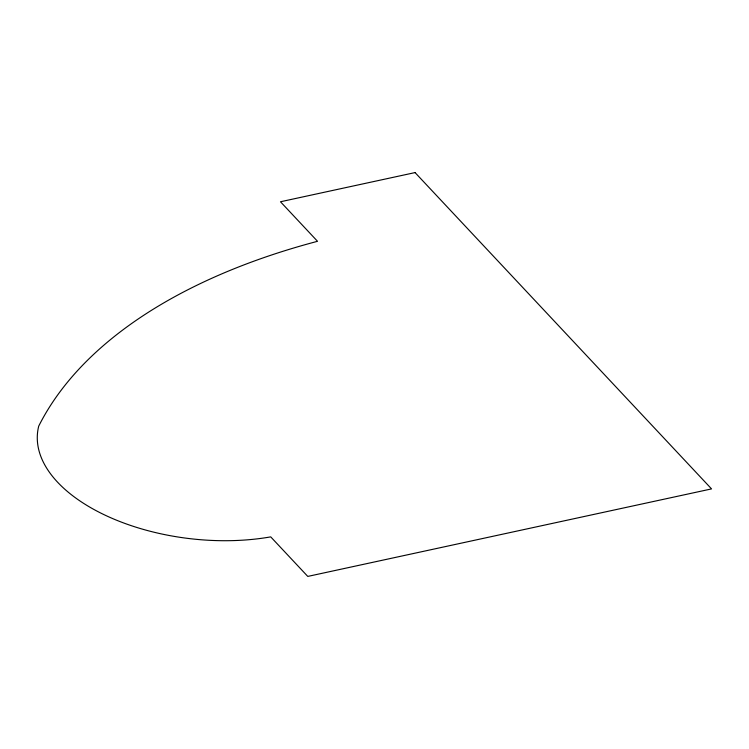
<?xml version="1.0" encoding="UTF-8"?>
<svg xmlns="http://www.w3.org/2000/svg" width="749" height="749" viewBox="0 0 749 749"><rect width="100%" height="100%" fill="white"/><g stroke="black" fill="none" stroke-linecap="round" stroke-linejoin="round"><path stroke-width="1.12" d="M415.058 172.588L280.472 201.762L317.529 241.3A652.042 350.345 6.6 0 0 38.723 426.115A164.059 88.148 6.6 0 0 104.373 514.825A164.059 88.148 6.6 0 0 270.717 536.874L307.783 576.412L711.55 488.9L415.058 172.588"/></g></svg>
